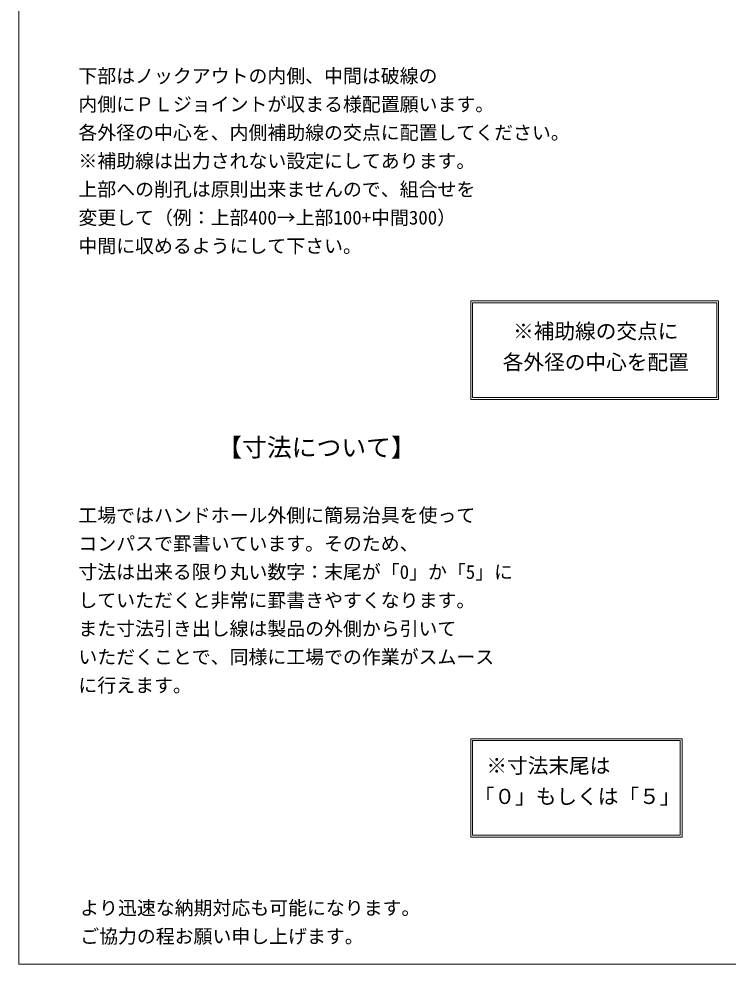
# Model space of a CAD drawing. Units: millimetres, scale not verified. Extents: x -4890 to 18490, y -2348 to 2349.
# Drawn here: x -4890 to -2944, y -1926 to 667 of the extents above; entities that cross this region are included whole.
import ezdxf
from ezdxf.enums import TextEntityAlignment as Align

# ---------------------------------------------------------------- set-up
doc = ezdxf.new("R2010")
doc.units = ezdxf.units.MM
doc.header["$LTSCALE"] = 10
for name, color, linetype, lineweight in [('0-2_waku', 7, 'Continuous', 18), ('0-9_uchigawa', 6, 'Continuous', 18), ('0-E_文字１', 7, 'Continuous', 18)]:
    doc.layers.add(name, color=color, linetype=linetype, lineweight=lineweight)
doc.styles.add('ＭＳ ゴシック', font='')
doc.styles.get('ＭＳ ゴシック').set_extended_font_data('MS Gothic')

msp = doc.modelspace()

# ---------------------------------------------------------------- linework, layer by layer
at = {"layer": '0-2_waku'}
for p, q in [((-4890.06, 2348.62), (-4890.06, -1926.38)), ((-4890.06, -1926.38), (-1830.06, -1926.38)), ((-4890.06, -1926.38), (-1830.06, -1926.38)), ((-4890.06, -1926.38), (-1830.06, -1926.38)), ((-4890.06, -1926.38), (-1830.06, -1926.38))]:
    msp.add_line(p, q, dxfattribs=at)
at = {"layer": '0-9_uchigawa'}
for p, q in [((-3650.52, -376.87), (-3650.52, -106.87)), ((-3650.52, -106.87), (-2970.52, -106.87)), ((-3645.52, -371.87), (-3645.52, -111.87)), ((-3645.52, -111.87), (-2975.52, -111.87)), ((-2975.52, -371.87), (-2975.52, -111.87)), ((-2970.52, -376.87), (-2970.52, -106.87)), ((-3650.52, -376.87), (-2970.52, -376.87)), ((-3645.52, -371.87), (-2975.52, -371.87)), ((-3650.52, -1308.09), (-3070.52, -1308.09)), ((-3650.52, -1578.09), (-3650.52, -1308.09)), ((-3645.52, -1313.09), (-3075.52, -1313.09)), ((-3645.52, -1573.09), (-3645.52, -1313.09)), ((-3075.52, -1573.09), (-3075.52, -1313.09)), ((-3070.52, -1578.09), (-3070.52, -1308.09)), ((-3650.52, -1578.09), (-3070.52, -1578.09)), ((-3645.52, -1573.09), (-3075.52, -1573.09))]:
    msp.add_line(p, q, dxfattribs=at)

# ---------------------------------------------------------------- texts
at = {"layer": '0-E_文字１', "style": 'ＭＳ ゴシック'}
for s, height, p in [('下部はノックアウトの内側、中間は破線の', 38.01, (-4726.76, 480.09)), ('内側にＰＬジョイントが収まる様配置願います。', 38.01, (-4726.76, 402.33)), ('各外径の中心を、内側補助線の交点に配置してください。', 38.01, (-4726.76, 324.57)), ('※補助線は出力されない設定にしてあります。', 38.01, (-4726.76, 246.81)), ('上部への削孔は原則出来ませんので、組合せを', 38.01, (-4726.76, 169.05)), ('変更して（例：上部400→上部100+中間300）', 38.01, (-4726.76, 91.29)), ('中間に収めるようにして下さい。', 38.01, (-4726.76, 13.53)), (' ※補助線の交点に', 41.57, (-3562.54, -223.09)), ('各外径の中心を配置', 41.57, (-3562.54, -308.14)), ('【寸法について】', 49.88, (-4345.71, -548.71)), ('工場ではハンドホール外側に簡易治具を使って', 38.01, (-4726.76, -725.34)), ('コンパスで罫書いています。そのため、', 38.01, (-4726.76, -803.1)), ('寸法は出来る限り丸い数字：末尾が「0」か「5」に', 38.01, (-4726.76, -880.86)), ('していただくと非常に罫書きやすくなります。', 38.01, (-4726.76, -958.62)), ('また寸法引き出し線は製品の外側から引いて', 38.01, (-4726.76, -1036.38)), ('いただくことで、同様に工場での作業がスムース', 38.01, (-4726.76, -1114.14)), ('に行えます。', 38.01, (-4726.76, -1191.9)), ('※寸法末尾は', 41.57, (-3607.48, -1415.11)), ('「０」もしくは「５」', 41.57, (-3642.13, -1499.59)), ('より迅速な納期対応も可能になります。\u3000', 38.01, (-4721.91, -1802.8)), ('ご協力の程お願い申し上げます。', 38.01, (-4721.91, -1880.56))]:
    msp.add_text(s, height=height, dxfattribs=at).set_placement(p, align=Align.BOTTOM_LEFT)

doc.saveas('drawing.dxf')
